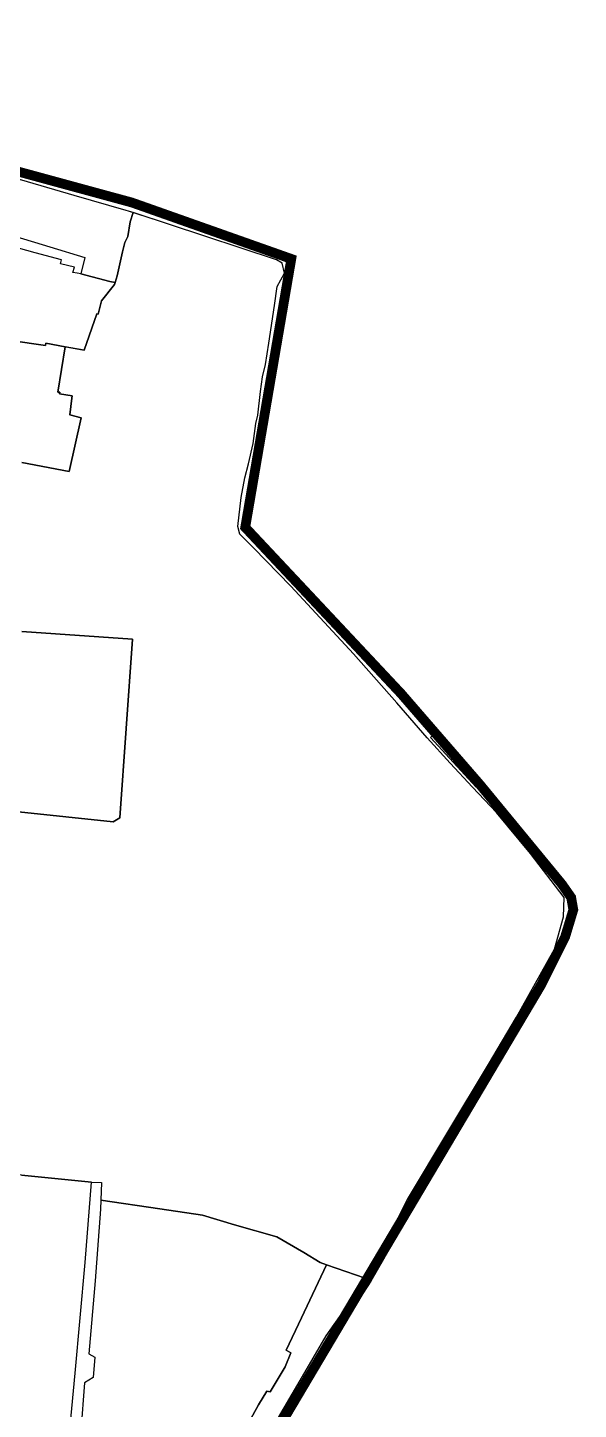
# Model space of a CAD drawing. Header units: millimetres. Extents: x 125232 to 134072, y 142885 to 152835.
# Drawn here: x 133508 to 134072, y 146566 to 147983 of the extents above; entities that cross this region are included whole.
import ezdxf

# ---------------------------------------------------------------- set-up
doc = ezdxf.new("R2010")
doc.units = ezdxf.units.MM
doc.linetypes.add('CENTER', pattern=[50.8, 31.75, -6.35, 6.35, -6.35])
for name, color, linetype in [('culture', 21, 'Continuous'), ('green & plaza', 80, 'Continuous'), ('research & university', 30, 'Continuous'), ('residence', 2, 'Continuous')]:
    doc.layers.add(name, color=color, linetype=linetype)
doc.layers.add('historical site', color=232, linetype='Continuous', lineweight=0)
doc.layers.add('super block', color=6, linetype='CENTER', lineweight=0)

msp = doc.modelspace()

# ---------------------------------------------------------------- linework, layer by layer
at = {"layer": 'culture'}
msp.add_lwpolyline([(133547.5, 146505.7), (133556.7, 146603.7), (133566.8, 146717), (133573.4, 146799.4), (133501.6, 146806.6), (133469.6, 146808.5), (133426.9, 146812.4), (133419.7, 146813), (133403.5, 146814.2), (133392, 146815.2), (133389, 146780.1), (133386.6, 146757.7), (133382.7, 146731.2), (133379, 146705.2), (133388, 146703.2), (133383.5, 146661.1), (133363.4, 146429.8)], dxfattribs=at)
at = {"layer": 'green & plaza'}
msp.add_lwpolyline([(133853.8, 146701), (133814, 146714.7), (133788.5, 146660.2), (133772.8, 146627), (133777.6, 146624.4), (133771.7, 146610.2), (133756.3, 146584.5), (133752.9, 146585.1), (133744.6, 146571), (133721.6, 146529.5), (133724.4, 146528.3), (133719.7, 146519.8), (133713.4, 146514.6), (133708.8, 146506.2), (133728.6, 146495.9), (133729.2, 146496.9), (133762.7, 146554.1), (133787.1, 146595.9), (133813.9, 146641.9), (133831.9, 146667.3)], close=True, dxfattribs=at)
at = {"layer": 'historical site'}
for points in [[(133451.8, 147848.7), (133508.3, 147833.3), (133575.6, 147814.7), (133614.7, 147804.2), (133710.1, 147771.3), (133761.5, 147753.2), (133778, 147746.4), (133769.3, 147695.5), (133750.9, 147580.8), (133740.2, 147530.8), (133730.1, 147476.9), (133730.8, 147471.1), (133747.6, 147455.5), (133788.5, 147411.5), (133839.3, 147356.4), (133890.5, 147300.5), (133926.7, 147261.4), (133920.8, 147255.2), (133967.6, 147204.4), (133971, 147207.4), (134024.3, 147145.5), (134055.2, 147105.1), (134064.7, 147091.5), (134066.9, 147078.9), (134063.1, 147062.2), (134053.9, 147040), (134033.7, 147001.5), (134009.5, 146959.2), (133998.3, 146937.4), (133961.2, 146876.1), (133923.5, 146812.7), (133897.6, 146768.4), (133872.9, 146720.6), (133859.9, 146697.9), (133842.9, 146671.4), (133817.1, 146635.2), (133805.2, 146614.8), (133790.9, 146589.3), (133761.6, 146538.9)], [(133762.7, 146554.1), (133787.1, 146595.9), (133813.9, 146641.9), (133831.9, 146667.3), (133854.6, 146702.2), (133878, 146743.8), (133897.1, 146781.5), (133938.4, 146850.5), (133980.1, 146920.2), (134008.8, 146968.5), (134047.6, 147038.2), (134057.1, 147071.3), (134057.5, 147091.2), (134023.2, 147136.3), (133988.2, 147178.5), (133963.8, 147204.3), (133941, 147228.9), (133917.4, 147255), (133886.3, 147290.9), (133841.7, 147341.1), (133777.5, 147410.4), (133739.4, 147449.9), (133725.4, 147463.9), (133723.4, 147471.8), (133726.6, 147501.3), (133730.6, 147521.7), (133734.1, 147536), (133739.2, 147556.8), (133741.6, 147577.3), (133743.7, 147585.8), (133746.7, 147610.1), (133748.7, 147625.2), (133751.6, 147637.7), (133755, 147659.7), (133760.8, 147698.2), (133763.7, 147717.9), (133771.1, 147731.6), (133768.8, 147741.6), (133763.1, 147745.1), (133653.4, 147781.3), (133609, 147795.9), (133555.6, 147811), (133479.9, 147833.4)]]:
    msp.add_lwpolyline(points, dxfattribs=at)
at = {"layer": 'research & university'}
for points in [[(133501.6, 146806.6), (133573.4, 146799.4), (133583.5, 146799.2), (133582.9, 146780.8), (133643.4, 146772), (133687, 146765.5), (133719.8, 146755.7), (133763.2, 146743.3), (133790.9, 146727.4), (133807.8, 146716.9), (133814, 146714.7), (133853.8, 146701), (133854.6, 146702.2), (133878, 146743.8), (133897.1, 146781.5), (133938.4, 146850.5), (133980.1, 146920.2), (134008.8, 146968.5), (134047.6, 147038.2), (134057.1, 147071.3), (134057.5, 147091.2), (134023.2, 147136.3), (133988.2, 147178.5), (133963.8, 147204.3), (133941, 147228.9), (133917.4, 147255), (133886.3, 147290.9), (133841.7, 147341.1), (133777.5, 147410.4), (133739.4, 147449.9), (133725.4, 147463.9), (133723.4, 147471.8), (133726.6, 147501.3), (133730.6, 147521.7), (133734.1, 147536), (133739.2, 147556.8), (133741.6, 147577.3), (133743.7, 147585.8), (133746.7, 147610.1), (133748.7, 147625.2), (133751.6, 147637.7), (133755, 147659.7), (133760.8, 147698.2), (133763.7, 147717.9), (133771.1, 147731.6), (133768.8, 147741.6), (133763.1, 147745.1), (133653.4, 147781.3), (133616.1, 147793.6), (133613, 147784.1), (133610.6, 147769), (133607.7, 147762.9), (133605.3, 147753.4), (133599.6, 147728.6), (133597.6, 147721.8), (133597.1, 147719.9), (133583.8, 147703.1), (133580.1, 147689.4), (133578.9, 147689.7), (133565.9, 147652.4), (133546.3, 147655.9), (133539.1, 147609.6), (133540.9, 147609.3), (133540.6, 147607.9), (133553.5, 147605.7), (133553.3, 147603.4), (133551.4, 147586.1), (133562.7, 147583.1), (133550.6, 147528.1), (133502, 147537.5)], [(133502.2, 147364.1), (133615.5, 147356.2), (133602.3, 147172.9), (133595.7, 147168.9), (133498.5, 147179)]]:
    msp.add_lwpolyline(points, dxfattribs=at)
at = {"layer": 'residence'}
for points in [[(133468.5, 147777.2), (133530.7, 147758.6), (133566.7, 147747.6), (133562.4, 147730.7), (133592.2, 147723), (133597.6, 147721.8), (133599.6, 147728.6), (133605.3, 147753.4), (133607.7, 147762.9), (133610.6, 147769), (133613, 147784.1), (133616.1, 147793.6), (133609, 147795.9), (133555.6, 147811), (133479.9, 147833.4)], [(133457.2, 147667.1), (133526.3, 147657.4), (133526.7, 147659.8), (133546.3, 147656), (133547.1, 147655.8), (133565.9, 147652.4), (133578.9, 147689.7), (133580.1, 147689.4), (133583.8, 147703.1), (133597.1, 147719.9), (133597.6, 147721.8), (133592.2, 147723), (133562.4, 147730.7), (133558.9, 147731.6), (133554.2, 147732.3), (133556, 147737.5), (133541.6, 147741.2), (133542.7, 147745.1), (133515.8, 147752.3), (133490.1, 147759.4)], [(133502, 147537.5), (133550.6, 147528.1), (133562.7, 147583.1), (133551.4, 147586.1), (133553.3, 147603.4), (133553.5, 147605.7), (133540.6, 147607.9), (133540.9, 147609.3), (133539.1, 147609.6), (133546.3, 147656), (133526.7, 147659.8), (133526.3, 147657.4), (133457.2, 147667.1)], [(133498.5, 147179), (133595.7, 147168.9), (133602.3, 147172.9), (133615.5, 147356.2), (133502.2, 147364.1)], [(133721.6, 146529.5), (133744.6, 146571), (133752.9, 146585.1), (133756.3, 146584.5), (133771.7, 146610.2), (133777.6, 146624.4), (133772.8, 146627), (133788.5, 146660.2), (133814, 146714.7), (133807.8, 146716.9), (133790.9, 146727.4), (133763.2, 146743.3), (133719.8, 146755.7), (133687, 146765.5), (133643.4, 146772), (133582.9, 146780.8), (133582.5, 146771.6), (133577.1, 146698.3), (133570.6, 146623.3), (133577, 146619.8), (133575.2, 146599.2), (133566.1, 146593.8), (133562.5, 146544.4)]]:
    msp.add_lwpolyline(points, dxfattribs=at)
at = {"layer": 'super block', "const_width": 10}
msp.add_lwpolyline([(133690.4, 146421.5), (134033.8, 147001.3), (134058.6, 147050.9), (134067, 147078.7), (134064.8, 147091.3), (134055.3, 147104.9), (133971.2, 147207.2), (133890.6, 147300.3), (133730.9, 147470.8), (133778.1, 147746.1), (133614.8, 147803.9), (132979.2, 147977.2), (132952.4, 147906.9), (132944.1, 147851.8), (132920, 147664.1), (132905.1, 147502), (132833.3, 147114), (132815.9, 146922), (132846.1, 146913.3), (132868, 146896), (132878.5, 146871.9), (132881.6, 146858.1), (132882.2, 146846.3), (132845.6, 146473.4)], dxfattribs=at)

doc.saveas('drawing.dxf')
